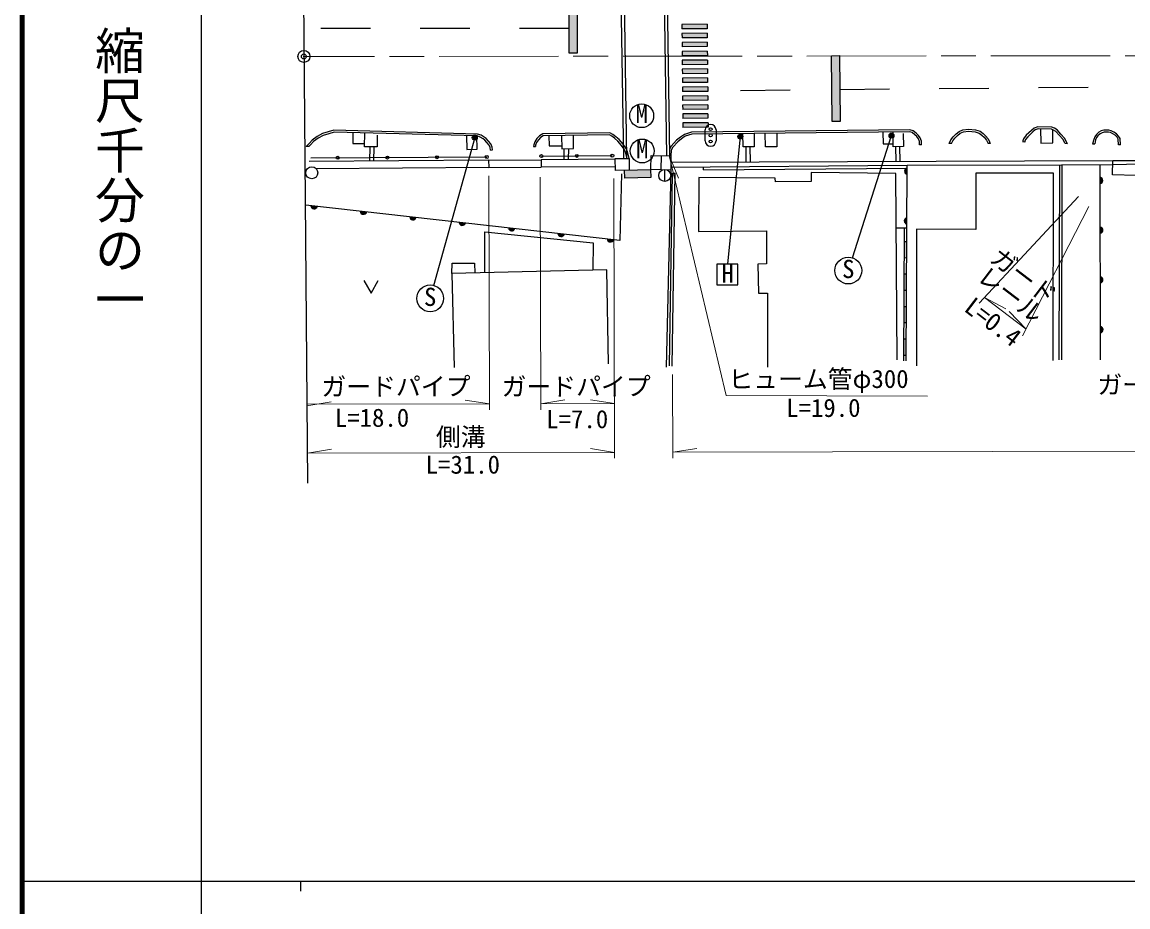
# Model space of a CAD drawing. Units: millimetres at full size, sheet at 1:1000; details may follow other scales. Extents: x -27979035 to 680000, y -218666483 to 380000.
# Drawn here: x 40000 to 151231, y 202409 to 291368 of the extents above; entities that cross this region are included whole.
import ezdxf
from ezdxf.enums import TextEntityAlignment as Align

# ---------------------------------------------------------------- set-up
doc = ezdxf.new("R2010")
doc.units = ezdxf.units.MM
doc.header["$LTSCALE"] = 1000
doc.header["$PDMODE"] = 32
doc.header["$PDSIZE"] = 500
doc.linetypes.add('CHAIN', pattern=[18.5, 12, -1.5, 3.5, -1.5])
for name, color, linetype, lineweight in [('M-BGD', 7, 'Continuous', 25), ('M-BGD-EXST', 7, 'Continuous', 25), ('M-BMK', 2, 'CHAIN', 13), ('M-BMK-OTRS', 5, 'Continuous', 25), ('M-BMK-SRVR', 3, 'Continuous', 25), ('M-STR-HTXT', 7, 'Continuous', 13), ('M-STR-STRC', 7, 'Continuous', 25), ('M-TTL', 2, 'Continuous', 140), ('M-TTL-BAND', 7, 'Continuous', 25)]:
    doc.layers.add(name, color=color, linetype=linetype, lineweight=lineweight)
doc.layers.add('M-OTRS', color=6, linetype='Continuous')
doc.styles.add('@ＭＳ ゴシック', font='')
doc.styles.add('ＭＳ ゴシック', font='')
doc.styles.get('@ＭＳ ゴシック').set_extended_font_data('@MS Gothic')
doc.styles.get('ＭＳ ゴシック').set_extended_font_data('MS Gothic')

msp = doc.modelspace()

# ---------------------------------------------------------------- hatches: boundary and pattern name
at = {"layer": 'M-BGD'}
for points in [[(129027, 276064), (129030, 276690, 0.84072)], [(148445, 275764), (148446, 275138, 0.84072)], [(69681, 272826), (69059, 272895, 0.84072)], [(74650, 272270), (74028, 272339, 0.84072)], [(79619, 271713), (78997, 271783, 0.84072)], [(129005, 271064), (129008, 271690, 0.84072)], [(84588, 271157), (83966, 271227, 0.84072)], [(89557, 270601), (88935, 270670, 0.84072)], [(148454, 270764), (148455, 270138, 0.84072)], [(94526, 270044), (93904, 270114, 0.84072)], [(99495, 269488), (98873, 269558, 0.84072)], [(128985, 267651), (128993, 269284), (128743, 269285), (128735, 267652)], [(128971, 264385), (128978, 266018), (128728, 266019), (128721, 264386)], [(148463, 265764), (148464, 265138, 0.84072)], [(128956, 261119), (128963, 262752), (128713, 262753), (128706, 261120)], [(148471, 260764), (148473, 260138, 0.84072)], [(128941, 257853), (128949, 259486), (128699, 259488), (128691, 257855)]]:
    msp.add_hatch(color=256, dxfattribs=at).paths.add_polyline_path(points)
at = {"layer": 'M-BGD-EXST'}
for points in [[(85309, 279858, 0.41421), (85439, 279529, 0.41421), (85768, 279659, 1)], [(112016, 279955, 0.41421), (112146, 279626, 0.41421), (112474, 279756, 1)], [(127224, 280056, 0.41421), (127354, 279727, 0.41421), (127683, 279857, 1)]]:
    msp.add_hatch(color=256, dxfattribs=at).paths.add_polyline_path(points)
at = {"layer": 'M-STR-STRC'}
for points in [[(95836, 294639), (95036, 294616), (95042, 288251), (95842, 288252)], [(108905, 290705), (108901, 291155), (106366, 291131), (106370, 290681)], [(108914, 289805), (108910, 290255), (106375, 290231), (106379, 289781)], [(108922, 288905), (108918, 289355), (106383, 289331), (106387, 288881)], [(108931, 288005), (108927, 288455), (106392, 288431), (106396, 287981)], [(108939, 287105), (108935, 287555), (106400, 287531), (106404, 287081)], [(122219, 287963), (121419, 287962), (121481, 281365), (122281, 281372)], [(108948, 286205), (108944, 286655), (106409, 286631), (106413, 286181)], [(108956, 285305), (108952, 285755), (106417, 285731), (106421, 285281)], [(108965, 284405), (108961, 284855), (106426, 284831), (106430, 284381)], [(108974, 283505), (108969, 283955), (106434, 283931), (106439, 283481)], [(108982, 282605), (108978, 283055), (106443, 283031), (106447, 282581)], [(108991, 281705), (108986, 282155), (106451, 282131), (106456, 281681)], [(108999, 280805), (108995, 281255), (106460, 281231), (106464, 280781)], [(103241, 275756), (103216, 276556), (100598, 276476), (100622, 275676)]]:
    msp.add_hatch(color=256, dxfattribs=at).paths.add_polyline_path(points)

# ---------------------------------------------------------------- linework, layer by layer
at = {"layer": 'M-BGD'}
for p, q in [((100196, 296988), (100479, 277665)), ((100507, 297002), (100790, 277667)), ((104537, 297007), (104817, 277933)), ((104848, 296996), (105127, 277927)), ((140861, 279314), (140659, 279322)), ((68844, 278851), (68587, 278869)), ((74964, 278816), (74935, 277400)), ((75367, 278817), (75339, 277403)), ((87105, 278503), (87305, 278514)), ((91449, 278873), (91649, 278871)), ((94520, 277539), (94538, 278647)), ((94968, 277542), (94987, 278654)), ((112788, 278828), (112807, 277307)), ((113218, 278832), (113237, 277309)), ((127854, 278831), (127888, 277373)), ((128272, 278843), (128307, 277375)), ((130471, 279031), (130271, 279023)), ((133482, 279150), (133262, 279149)), ((137384, 279153), (137172, 279153)), ((145161, 279140), (144931, 279149)), ((147687, 279120), (147892, 279118)), ((150481, 279045), (150281, 279039)), ((86929, 277485), (68883, 277357)), ((69054, 277713), (86743, 277811)), ((86929, 277485), (92220, 277523)), ((86929, 277485), (86934, 276737)), ((99647, 277576), (92220, 277523)), ((92220, 277523), (92225, 276775)), ((92231, 277898), (99369, 277941)), ((104271, 277945), (104247, 276519)), ((105256, 276796), (129028, 276990)), ((105258, 277274), (149730, 277468)), ((144340, 277031), (144291, 257413)), ((158705, 277210), (148443, 277000)), ((86934, 276737), (69592, 276614)), ((86934, 276737), (92225, 276775)), ((99670, 276828), (92225, 276775)), ((105255, 276480), (104777, 256681)), ((105125, 256793), (105430, 276193)), ((105375, 256789), (105680, 276190)), ((105430, 276193), (105680, 276190)), ((108541, 276523), (108538, 276823)), ((108541, 276523), (129030, 276690)), ((127921, 270698), (128999, 270693)), ((128689, 257312), (128749, 270694)), ((128993, 269284), (128743, 269285)), ((128985, 267651), (128735, 267652)), ((128978, 266018), (128728, 266019)), ((128971, 264385), (128721, 264386)), ((128963, 262752), (128713, 262753)), ((128956, 261119), (128706, 261120)), ((128949, 259486), (128699, 259488)), ((128941, 257853), (128691, 257855))]:
    msp.add_line(p, q, dxfattribs=at)
for points in [[(87305, 278514), (87288, 278802), (87145, 279119), (86913, 279400), (86691, 279655), (86484, 279817), (86168, 279998), (85819, 280119), (71361, 280512), (70783, 280341), (70210, 280166), (69684, 279883), (69189, 279514), (68871, 279174), (68587, 278869)], [(87105, 278503), (87091, 278754), (86974, 279012), (86761, 279271), (86553, 279509), (86372, 279650), (86085, 279816), (85783, 279920), (71388, 280312), (70841, 280149), (70287, 279980), (69792, 279713), (69323, 279364), (69018, 279038), (68844, 278851)], [(130471, 279031), (130457, 279403), (130334, 279736), (130158, 279981), (129943, 280197), (129629, 280442), (129289, 280544), (107324, 280293), (106619, 280080), (106216, 279804), (105821, 279495), (105282, 278900), (105118, 278597)], [(130271, 279023), (130258, 279363), (130156, 279641), (130005, 279852), (129810, 280047), (129536, 280261), (129261, 280343), (107354, 280093), (106706, 279897), (106335, 279643), (105958, 279348), (105446, 278783), (105290, 278492), (105260, 277924)], [(126572, 280313), (126609, 279122), (127631, 279133)], [(128639, 280169), (128649, 278854), (127635, 278825), (127615, 280325)], [(133262, 279149), (133437, 279526), (133660, 279849), (133974, 280136), (134264, 280373), (134628, 280542), (135201, 280620), (135903, 280545), (136364, 280388), (136673, 280166), (136913, 279927), (137162, 279627), (137324, 279322), (137384, 279153)], [(133482, 279150), (133611, 279427), (133812, 279716), (134105, 279985), (134371, 280203), (134685, 280348), (135204, 280418), (135860, 280349), (136271, 280208), (136543, 280013), (136766, 279792), (136995, 279515), (137141, 279241), (137172, 279153)], [(145161, 279140), (144869, 279700), (144502, 280114), (144109, 280523), (143843, 280695), (143593, 280791), (142163, 280844), (141809, 280699), (141544, 280478), (141009, 279986), (140737, 279642), (140679, 279436), (140653, 279284)], [(144931, 279149), (144703, 279586), (144355, 279978), (143981, 280368), (143752, 280516), (143552, 280593), (142199, 280643), (141914, 280526), (141676, 280327), (141156, 279849), (140919, 279550), (140875, 279392), (140861, 279314)], [(142445, 280634), (142466, 279194), (143681, 279224), (143694, 280538)], [(150481, 279045), (150464, 279652), (150302, 279912), (150073, 280140), (149830, 280307), (149539, 280445), (149312, 280502), (148805, 280513), (148555, 280429), (148311, 280299), (148073, 280083), (147890, 279849), (147794, 279580), (147687, 279120)], [(150281, 279039), (150266, 279592), (150144, 279787), (149944, 279986), (149730, 280133), (149471, 280256), (149285, 280302), (148835, 280312), (148634, 280245), (148427, 280135), (148220, 279947), (148067, 279751), (147987, 279524), (147892, 279118)], [(73269, 280260), (73277, 279162), (74448, 279148)], [(75723, 280007), (75713, 278818), (74444, 278814), (74459, 280228)], [(84689, 279950), (84731, 278564), (85765, 278585), (85743, 279921)], [(101070, 277669), (100884, 278368), (100721, 278692), (100447, 279081), (100065, 279551), (99729, 279846), (99418, 280080), (99121, 280224), (92371, 280131), (92028, 279927), (91772, 279669), (91573, 279340), (91458, 279043), (91449, 278873)], [(100863, 277667), (100696, 278296), (100549, 278589), (100288, 278960), (99920, 279412), (99603, 279691), (99313, 279908), (99076, 280024), (92427, 279932), (92152, 279768), (91931, 279545), (91753, 279251), (91656, 279001), (91649, 278871)], [(92992, 279939), (93004, 278918), (94281, 278930)], [(94264, 279957), (94285, 278643), (95451, 278662), (95451, 279973)], [(113650, 280165), (113645, 278836), (112539, 278826), (112514, 280152)], [(115928, 280191), (115928, 278836), (114775, 278817), (114748, 280178)], [(128939, 257311), (129028, 276990), (144590, 277032)], [(148477, 257411), (148443, 277000), (144590, 277032), (144541, 257412)], [(100290, 276108), (100117, 269418), (68547, 272953)], [(128009, 257402), (127885, 276155), (119372, 276237), (119374, 275346), (115783, 275298), (115767, 275689), (108061, 275756), (108034, 270330), (114863, 270398), (114880, 267061), (114013, 267023), (114076, 264113), (114992, 264127), (114963, 256683)], [(143730, 257361), (143739, 276191), (135937, 276192), (135932, 270509), (129966, 270556), (129971, 256806)], [(86556, 266170), (86541, 270280), (97449, 269189), (97419, 266438)], [(83242, 266088), (83256, 267131), (85510, 267124), (85536, 266132)], [(98987, 257010), (98826, 266473), (83242, 266088), (83462, 256656)], [(74389, 265397), (75105, 264102), (75821, 265397)]]:
    msp.add_lwpolyline(points, dxfattribs=at)
for points in [[(101070, 277669), (101057, 276496), (99681, 276448), (99645, 277659)], [(105260, 277924), (105255, 276480), (103243, 276557), (103269, 277966)], [(152080, 277460), (152048, 275936), (149686, 276003), (149730, 277468)]]:
    msp.add_lwpolyline(points, close=True, dxfattribs=at)
for centre, radius in [((99369, 277941), 150), ((71743, 277728), 150), ((76743, 277755), 150), ((81743, 277783), 150), ((86743, 277811), 150), ((92231, 277898), 150), ((95800, 277919), 150), ((69140, 276219), 600), ((104644, 275949), 600)]:
    msp.add_circle(centre, radius, dxfattribs=at)
for centre, start, end in [((129083, 276377), 99.6316, 259.84932), ((148391, 275451), 279.9923, 80.21003), ((69376, 272915), 183.50309, 343.72082), ((74345, 272359), 183.50309, 343.72082), ((79314, 271802), 183.50309, 343.72082), ((129061, 271377), 99.6316, 259.84932), ((84283, 271246), 183.50309, 343.72082), ((89252, 270690), 183.50309, 343.72082), ((148400, 270451), 279.9923, 80.21003), ((94221, 270133), 183.50309, 343.72082), ((99190, 269577), 183.50309, 343.72082), ((148409, 265451), 279.9923, 80.21003), ((148417, 260451), 279.9923, 80.21003)]:
    msp.add_arc(centre, 318, start, end, dxfattribs=at)
at = {"layer": 'M-BGD-EXST'}
for p, q in [((85538, 279758), (81395, 264839)), ((112245, 279856), (110948, 267043)), ((123518, 267678), (127453, 279957)), ((111998, 267043), (109898, 267043)), ((109898, 267043), (109898, 264943)), ((111998, 264943), (111998, 267043)), ((109898, 264943), (111998, 264943))]:
    msp.add_line(p, q, dxfattribs=at)
for centre, radius in [((102323, 281960), 1200), ((85538, 279758), 250), ((102381, 278412), 1200), ((112245, 279856), 250), ((127453, 279957), 250), ((123106, 266392), 1350), ((81048, 263589), 1350)]:
    msp.add_circle(centre, radius, dxfattribs=at)
at = {"layer": 'M-BMK'}
msp.add_lwpolyline([(566702, 289420), (466755, 289378), (367079, 289015), (267568, 288334), (167945, 288003), (68342, 287916)], dxfattribs=at)
at = {"layer": 'M-BMK-OTRS'}
msp.add_line((67973, 329668), (68722, 245007), dxfattribs=at)
at = {"layer": 'M-BMK-SRVR'}
msp.add_circle((68342, 287916), 600, dxfattribs=at)
at = {"layer": 'M-OTRS'}
msp.add_point((68342, 287916), dxfattribs=at)
at = {"layer": 'M-STR-HTXT'}
for p, q in [((105073, 277941), (106010, 275671)), ((87010, 252379), (86958, 275905)), ((92170, 252391), (92119, 275778)), ((99601, 247509), (99538, 275661)), ((146266, 273819), (136265, 263107)), ((147300, 272813), (140635, 259820)), ((136809, 263690), (140985, 260502)), ((136809, 263690), (138970, 262524)), ((140985, 260502), (139291, 262279)), ((105454, 247521), (105435, 255926)), ((68652, 252941), (87009, 252981)), ((68653, 252785), (71077, 253174)), ((87009, 252981), (84583, 253360)), ((92169, 252993), (94593, 253382)), ((92169, 252993), (99588, 253009)), ((99588, 253009), (97163, 253388)), ((68695, 248042), (71119, 248432)), ((68695, 248042), (99599, 248111)), ((99599, 248111), (97174, 248489)), ((105453, 248124), (107877, 248513)), ((105453, 248124), (246224, 248435))]:
    msp.add_line(p, q, dxfattribs=at)
msp.add_lwpolyline([(131085, 253759), (110829, 253817), (105073, 277941)], dxfattribs=at)
at = {"layer": 'M-STR-STRC'}
for p, q in [((75040, 290719), (70040, 290715)), ((85040, 290728), (80040, 290724)), ((95040, 290737), (90040, 290732)), ((108901, 291155), (106366, 291131)), ((106366, 291131), (106370, 290681)), ((108905, 290705), (106370, 290681)), ((108901, 291155), (108905, 290705)), ((108910, 290255), (106375, 290231)), ((106375, 290231), (106379, 289781)), ((108914, 289805), (106379, 289781)), ((108918, 289355), (106383, 289331)), ((106383, 289331), (106387, 288881)), ((108910, 290255), (108914, 289805)), ((108918, 289355), (108922, 288905)), ((108922, 288905), (106387, 288881)), ((108927, 288455), (106392, 288431)), ((106392, 288431), (106396, 287981)), ((108927, 288455), (108931, 288005)), ((108931, 288005), (106396, 287981)), ((108935, 287555), (106400, 287531)), ((106400, 287531), (106404, 287081)), ((108939, 287105), (106404, 287081)), ((108935, 287555), (108939, 287105)), ((108944, 286655), (106409, 286631)), ((106409, 286631), (106413, 286181)), ((108948, 286205), (106413, 286181)), ((108944, 286655), (108948, 286205)), ((108952, 285755), (106417, 285731)), ((106417, 285731), (106421, 285281)), ((108956, 285305), (106421, 285281)), ((108961, 284855), (106426, 284831)), ((106426, 284831), (106430, 284381)), ((108952, 285755), (108956, 285305)), ((108961, 284855), (108965, 284405)), ((147250, 284802), (142250, 284754)), ((108965, 284405), (106430, 284381)), ((108969, 283955), (106434, 283931)), ((106434, 283931), (106439, 283481)), ((108969, 283955), (108974, 283505)), ((117251, 284517), (112252, 284470)), ((127251, 284612), (122251, 284565)), ((137250, 284707), (132251, 284659)), ((108974, 283505), (106439, 283481)), ((108978, 283055), (106443, 283031)), ((106443, 283031), (106447, 282581)), ((108982, 282605), (106447, 282581)), ((108978, 283055), (108982, 282605)), ((108986, 282155), (106451, 282131)), ((106451, 282131), (106456, 281681)), ((108991, 281705), (106456, 281681)), ((108986, 282155), (108991, 281705)), ((108995, 281255), (106460, 281231)), ((106460, 281231), (106464, 280781)), ((108999, 280805), (106464, 280781)), ((108701, 279431), (108701, 280531)), ((108995, 281255), (108999, 280805)), ((109801, 280531), (109801, 279431)), ((104644, 275349), (104644, 276549))]:
    msp.add_line(p, q, dxfattribs=at)
for points in [[(95042, 288251), (95036, 294616), (95836, 294639), (95842, 288252)], [(122219, 287998), (122281, 281372), (121481, 281365), (121419, 287991)], [(103241, 275756), (100622, 275676), (100598, 276476), (103216, 276556)]]:
    msp.add_lwpolyline(points, close=True, dxfattribs=at)
for centre in [(109257, 280605), (109257, 279985), (109257, 279365)]:
    msp.add_circle(centre, 150, dxfattribs=at)
for centre, start, end in [((109251, 280531), 90, 180), ((109251, 280531), 0, 90), ((109251, 279431), 180, 270), ((109251, 279431), 270, 0)]:
    msp.add_arc(centre, 550, start, end, dxfattribs=at)
at = {"layer": 'M-TTL'}
msp.add_line((40000, 380000), (40000, 20000), dxfattribs=at)
at = {"layer": 'M-TTL-BAND'}
for p, q in [((58000, 370000), (58000, 20000)), ((40000, 205000), (579000, 205000)), ((68000, 205000), (68000, 204000))]:
    msp.add_line(p, q, dxfattribs=at)

# ---------------------------------------------------------------- texts
at = {"layer": 'M-BGD-EXST', "style": 'ＭＳ ゴシック'}
for s, p in [('M', (101701, 280681)), ('M', (101759, 277133)), ('H', (110350, 264635))]:
    msp.add_text(s, height=1833, dxfattribs=at).set_placement(p, align=Align.BOTTOM_LEFT)
for p in [(122451, 265100), (80393, 262297)]:
    msp.add_text('S', height=1833, rotation=358.508, dxfattribs=at).set_placement(p, align=Align.BOTTOM_LEFT)
at = {"layer": 'M-STR-HTXT', "style": 'ＭＳ ゴシック'}
for s, rotation, p in [('ガード', 322.639, (136886, 266951)), ('レール', 322.639, (135578, 265090)), ('L=0.4', 322.639, (134308, 261958)), ('ガードパイプ', 0.127, (70107, 253253)), ('ガードパイプ', 0.127, (88231, 253253)), ('ヒューム管φ300', 0.127, (111040, 253996)), ('ガードパイプ', 0.127, (148171, 253437)), ('L=18.0', 0.127, (71458, 250121)), ('L=19.0', 0.127, (116861, 251110)), ('L=7.0', 0.127, (92726, 249974)), ('側溝', 0.127, (81625, 248194)), ('L=31.0', 0.127, (80593, 245406))]:
    msp.add_text(s, height=1833, rotation=rotation, dxfattribs=at).set_placement(p, align=Align.BOTTOM_LEFT)
at = {"layer": 'M-TTL-BAND', "style": '@ＭＳ ゴシック'}
msp.add_text('縮尺千分の一', height=3666, rotation=270, dxfattribs=at).set_placement((49777, 261030), align=Align.MIDDLE_RIGHT)

doc.saveas('drawing.dxf')
